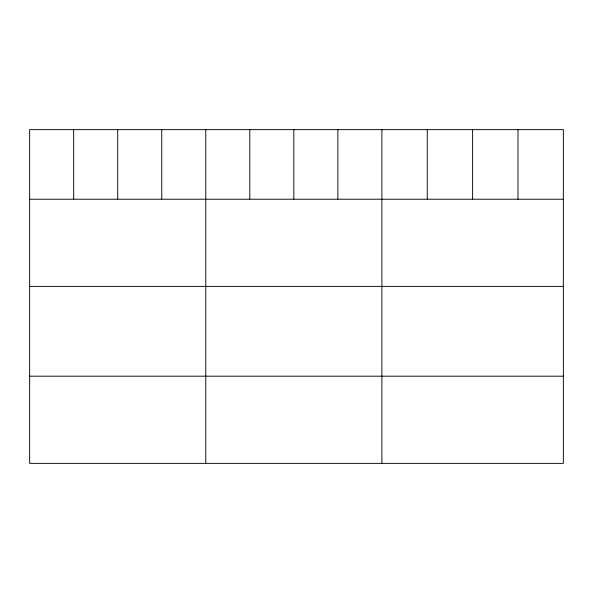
<?xml version="1.0" encoding="UTF-8"?>
<svg xmlns="http://www.w3.org/2000/svg" width="593" height="593" viewBox="0 0 593 593"><rect width="100%" height="100%" fill="white"/><g stroke="black" fill="none" stroke-linecap="round" stroke-linejoin="round"><path stroke-width="0.89" d="M563.35 199.226L563.35 463.355L29.65 463.355L29.65 129.645L563.35 129.645L563.35 199.226L29.65 199.226M29.65 286.389L563.35 286.389M29.65 376.192L563.35 376.192M517.985 129.645L517.985 199.226M472.621 129.645L472.621 199.226M427.256 129.645L427.256 199.226M381.892 129.645L381.892 463.355M337.862 129.645L337.862 199.226M293.831 129.645L293.831 199.226M249.801 129.645L249.801 199.226M205.771 129.645L205.771 463.355M161.741 129.645L161.741 199.226M117.71 129.645L117.71 199.226M73.68 129.645L73.68 199.226"/></g></svg>
